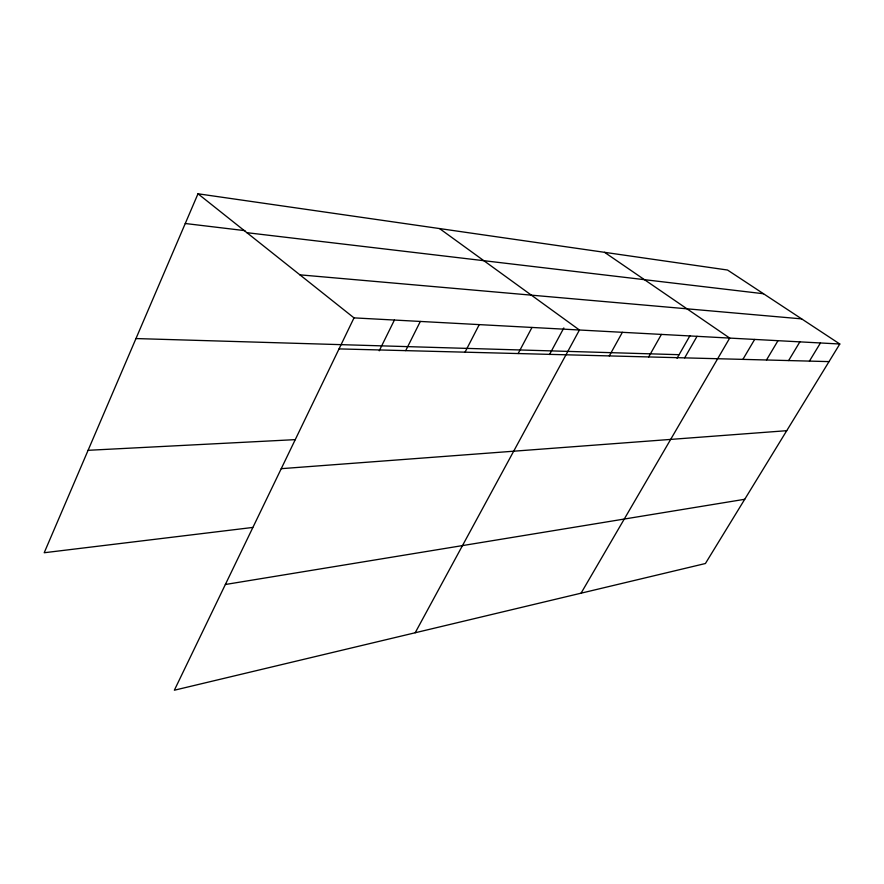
<?xml version="1.0" encoding="UTF-8"?>
<svg xmlns="http://www.w3.org/2000/svg" width="884" height="884" viewBox="0 0 884 884"><rect width="100%" height="100%" fill="white"/><g stroke="black" fill="none" stroke-linecap="round" stroke-linejoin="round"><path stroke-width="1.33" d="M839.8 344.009L354.009 317.875L174.347 690.216L705.41 563.517L839.8 344.009L727.521 270.029L197.994 193.784L44.2 552.743L252.736 527.45M379.236 350.815L394.408 320.063M405.712 350.639L420.32 321.444M465.039 352.175L479.25 324.616M518.146 353.545L531.98 327.456M549.528 354.539L563.837 327.942M415.193 632.756L579.429 330.008L439.536 228.558M609.297 355.909L622.369 332.318M648.69 356.937L661.398 334.417M677.034 358.285L689.929 335.743M684.669 357.865L697.034 336.329M581.064 593.186L729.698 338.086L604.534 252.316M742.891 359.379L754.649 339.434M766.494 359.987L777.986 340.683M788.627 360.562L799.876 341.865M809.435 361.103L820.44 342.97M225.365 584.501L744.737 499.283M281.245 468.675L786.738 430.685M88.091 450.31L295.4 439.624M339.036 348.904L829.026 361.611M135.97 338.561L679.1 354.694M299.897 274.836L801.666 318.881M246.923 232.691L763.5 293.742M185.264 223.508L244.923 230.647M197.994 193.784L354.009 317.875"/></g></svg>
